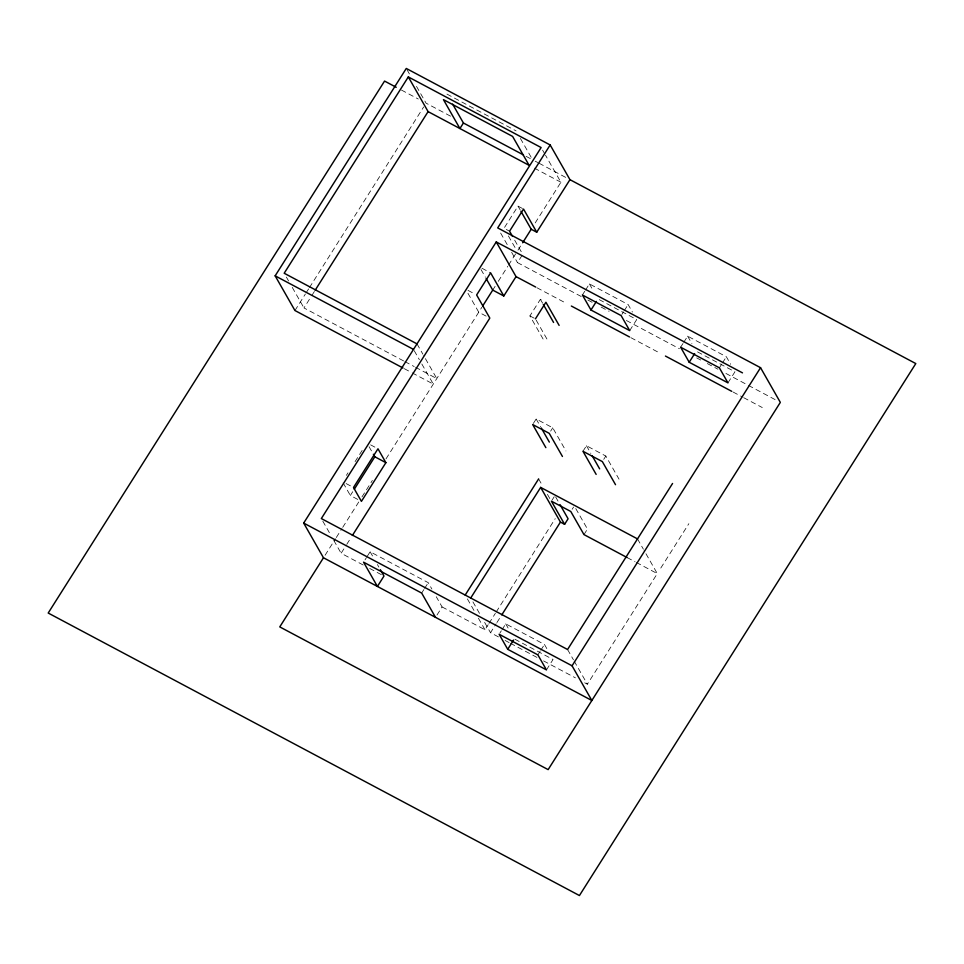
<?xml version="1.0" encoding="UTF-8"?>
<svg xmlns="http://www.w3.org/2000/svg" width="964" height="964" viewBox="0 0 964 964"><rect width="100%" height="100%" fill="white"/><g stroke="black" fill="none" stroke-linecap="round" stroke-linejoin="round"><path stroke-width="0.72" stroke-dasharray="4.82 3.62" d="M294.948 310.529L305.395 293.984M306.203 292.719L308.613 288.899M309.42 287.634L423.654 106.968M403.591 360.91L303.973 307.938L311.179 296.538M311.987 295.273L314.385 291.477M346.377 475.36L347.956 472.866M355.065 461.636L362.958 449.14M522.428 208.477L518.005 206.127L504.015 228.251L509.558 231.191M357.728 499.412L350.342 495.484L352.716 491.736M325.085 555.24L335.496 538.756M336.303 537.49L341.919 528.621M342.714 527.356L358.753 501.991M361.958 496.93L372.369 480.446M385.998 458.9L481.855 307.287M492.737 290.092L495.11 286.344M498.268 281.343L507.739 266.365M508.522 265.112L515.632 253.869M517.993 250.146L521.873 244M535.213 222.901L560.915 182.244L545.528 155.264M581.22 296.502L517.499 262.618L521.994 255.508M363.199 565L341.123 553.264L345.943 545.636M346.751 544.359L350.776 538.008M365.019 559.855L366.477 557.541M367.212 556.385L370.128 551.769L428.245 582.666L431.884 589.052M543.094 339.039L529.911 315.915L540.394 299.322L543.72 301.093M582.401 294.984L584.738 291.297M585.51 290.068L589.402 283.922L628.142 304.528L632.42 312.047M421.666 593.065L423.859 589.594M424.582 588.438L428.245 582.666M533.357 423.413L536.153 418.991L552.746 427.811L565.928 450.935M621.925 314.36L623.479 311.902M624.25 310.673L628.142 304.528M550.637 431.125L552.746 427.811M436.981 615.044L442.09 606.946L436.258 596.728M629.721 330.616L636.71 319.566L597.969 298.961M552.107 500.063L554.204 496.749M582.955 451.273L586.461 445.742L605.826 456.044L619.021 479.168M442.09 606.946L484.976 629.757L488.17 624.708M488.977 623.443L495.351 613.345M496.159 612.08L555.216 518.668M498.472 636.927L490.519 632.697L496.147 623.804M496.942 622.527L500.159 617.442M572.17 509.257L573.568 507.052M603.729 459.358L605.826 456.044M499.87 633.107L501.328 630.793M502.063 629.649L505.714 623.865L544.455 644.458L548.022 650.724M680.632 347.221L682.97 343.533M683.741 342.304L687.633 336.159L726.362 356.764L730.652 364.284M583.967 534.598L587.462 529.067L574.267 505.943M537.876 654.869L540.069 651.399M540.804 650.242L544.455 644.458M719.373 367.826L721.699 364.139M722.482 362.91L726.362 356.764M546.455 669.896L553.035 659.496L514.294 638.903M727.953 382.853L734.942 371.791L696.201 351.197M584.702 682.789L587.365 684.199L657.291 573.592L644.097 550.468M660.786 568.061L688.85 523.693M446.935 94.098L516.102 130.887M401.422 90.038L418.28 99.015M450.537 116.162L426.064 103.148L415.809 85.157M526.067 156.325L531.297 159.108M535.177 161.169L537.755 162.542M539.033 163.217L566.085 177.605M534.405 168.146L560.915 182.244M587.859 300.033L593.161 302.853M601.126 307.082L609.091 311.324M626.359 320.494L679.451 348.739M696.707 357.909L700.695 360.03M707.335 363.561L717.951 369.2M725.916 373.442L747.148 384.732M748.486 385.443L777.683 400.976M536.996 287.766L565.82 303.082M630.83 337.653L659.894 353.113M733.098 392.035L742.376 396.975M743.702 397.686L762.283 407.555M482 268.269L490.616 272.848M529.911 315.915L535.442 318.855M468.022 290.381L474.168 293.659M486.133 316.132L478.747 312.203L467.757 292.935M404.916 361.621L414.207 366.561M415.544 367.272L436.788 378.575L423.594 355.439M404.302 368.682L410.893 372.188M412.206 372.887L433.294 384.094L420.099 360.97M627.178 557.578L635.035 561.759M636.348 562.458L657.291 573.592M370.598 444.862L375.514 447.477M346.124 483.567L352.27 486.844M369.694 568.447L383.985 576.05M505.112 640.457L509.088 642.578M510.414 643.277L536.948 657.388M543.576 660.918L575.424 677.849M687.633 336.159L691.911 343.678M542.599 150.119L544.793 153.975M520.403 138.43L531.164 157.289M589.402 283.922L592.968 290.188M518.005 206.127L520.211 209.983M514.68 240.181L522.741 254.315M508.414 235.951L516.475 250.086M540.394 299.322L542.587 303.178M500.641 233.059L507.968 245.904M511.643 252.339L517.499 262.618M407.013 69.733L410.676 76.168M536.177 320.144L548.624 341.979M586.461 445.742L590.86 453.454M637.505 538.9L643.374 549.179M481.012 269.522L485.41 277.234M536.153 418.991L540.551 426.703M555.638 496.93L558.566 502.063M538.623 478.927L542.286 485.35M547.419 494.351L550.348 499.485M417.002 343.871L422.859 354.149M414.231 350.691L419.364 359.68M567.567 649.507L573.435 659.786M574.17 661.075L587.365 684.199M505.714 623.865L509.293 630.131M472.926 601.861L480.253 614.707M484.651 622.419L490.519 632.697M286.38 277.102L288.585 280.958M292.249 287.38L303.973 307.938M467.395 598.921L473.987 610.477M478.385 618.189L484.976 629.757M369.067 446.681L372.658 452.996M343.148 482.868L350.342 495.484M370.128 551.769L373.779 558.156M377.418 564.543L378.876 567.097M322.795 521.138L330.869 535.273M333.797 540.406L341.123 553.264"/><path stroke-width="1.45" d="M402.988 367.983L294.948 310.529L275.15 275.837L406.278 68.456L550.167 144.962L569.953 179.666L915.8 363.573L579.436 895.544L48.2 613.044L384.564 81.072L396.24 87.29M303.684 523.078L572.062 665.799L591.848 700.491L323.482 557.77L303.684 523.078L541.129 147.552L408.314 76.927L284.187 273.246L417.002 343.871M315.18 290.212L428.1 111.619L408.314 76.927M452.67 104.16L463.419 123.006L459.924 128.537L443.44 99.629L512.607 136.418L529.103 165.326L428.1 111.619M550.167 144.962L497.713 227.914L760.548 367.694L780.334 402.386L548.142 769.621L279.765 626.901L323.482 557.77M742.485 372.863L496.255 241.928L321.337 518.56L567.567 649.507L672.559 483.47M354.294 489.242L374.827 456.779L373.381 454.249M482.639 306.058L492.737 290.092L486.145 278.524M522.657 242.771L531.2 229.251L520.934 211.261M385.889 462.66L361.416 501.376L353.499 487.495L377.972 448.79L385.889 462.66L374.827 456.779M531.2 229.251L536.731 232.203L569.953 179.666M352.378 535.466L489.82 318.096L476.626 294.96L490.616 272.848L503.798 295.972L516.041 276.62L496.255 241.928M535.442 318.855L545.925 302.262L559.12 325.386M590.98 310.022L582.401 294.984L621.141 315.589L629.721 330.616L590.98 310.022L596.415 301.419M465.19 595.065L538.623 478.927M470.721 598.005L540.659 487.398L637.505 538.9M501.774 614.899L560.446 522.09L540.659 487.398M560.446 522.09L564.603 524.308L568.097 518.777L560.036 504.642M507.715 649.302L499.135 634.264L537.876 654.869L546.455 669.896L507.715 649.302L513.559 640.048M689.212 362.259L680.632 347.221L719.373 367.826L727.953 382.853L689.212 362.259L694.646 353.655M572.062 665.799L760.548 367.694M463.419 123.006L523.464 154.939M516.041 276.62L535.695 287.067M571.351 306.034L629.504 336.954M665.437 356.053L731.76 391.336M492.737 290.092L503.798 295.972M275.15 275.837L413.508 349.402M627.178 557.578L583.967 534.598L570.772 511.474L551.408 501.172L564.603 524.308M536.731 232.203L523.536 209.068L509.558 231.191L512.487 236.325M543.322 304.467L553.577 322.446M615.526 484.699L602.331 461.575L582.955 451.273L596.15 474.396M592.318 456.02L599.644 468.866M562.434 456.466L549.239 433.342L532.658 424.522L545.853 447.645M541.286 427.98L549.347 442.115M435.511 617.358L421.666 593.065L363.548 562.169L377.406 586.449L383.985 576.05L380.334 569.664"/></g></svg>
